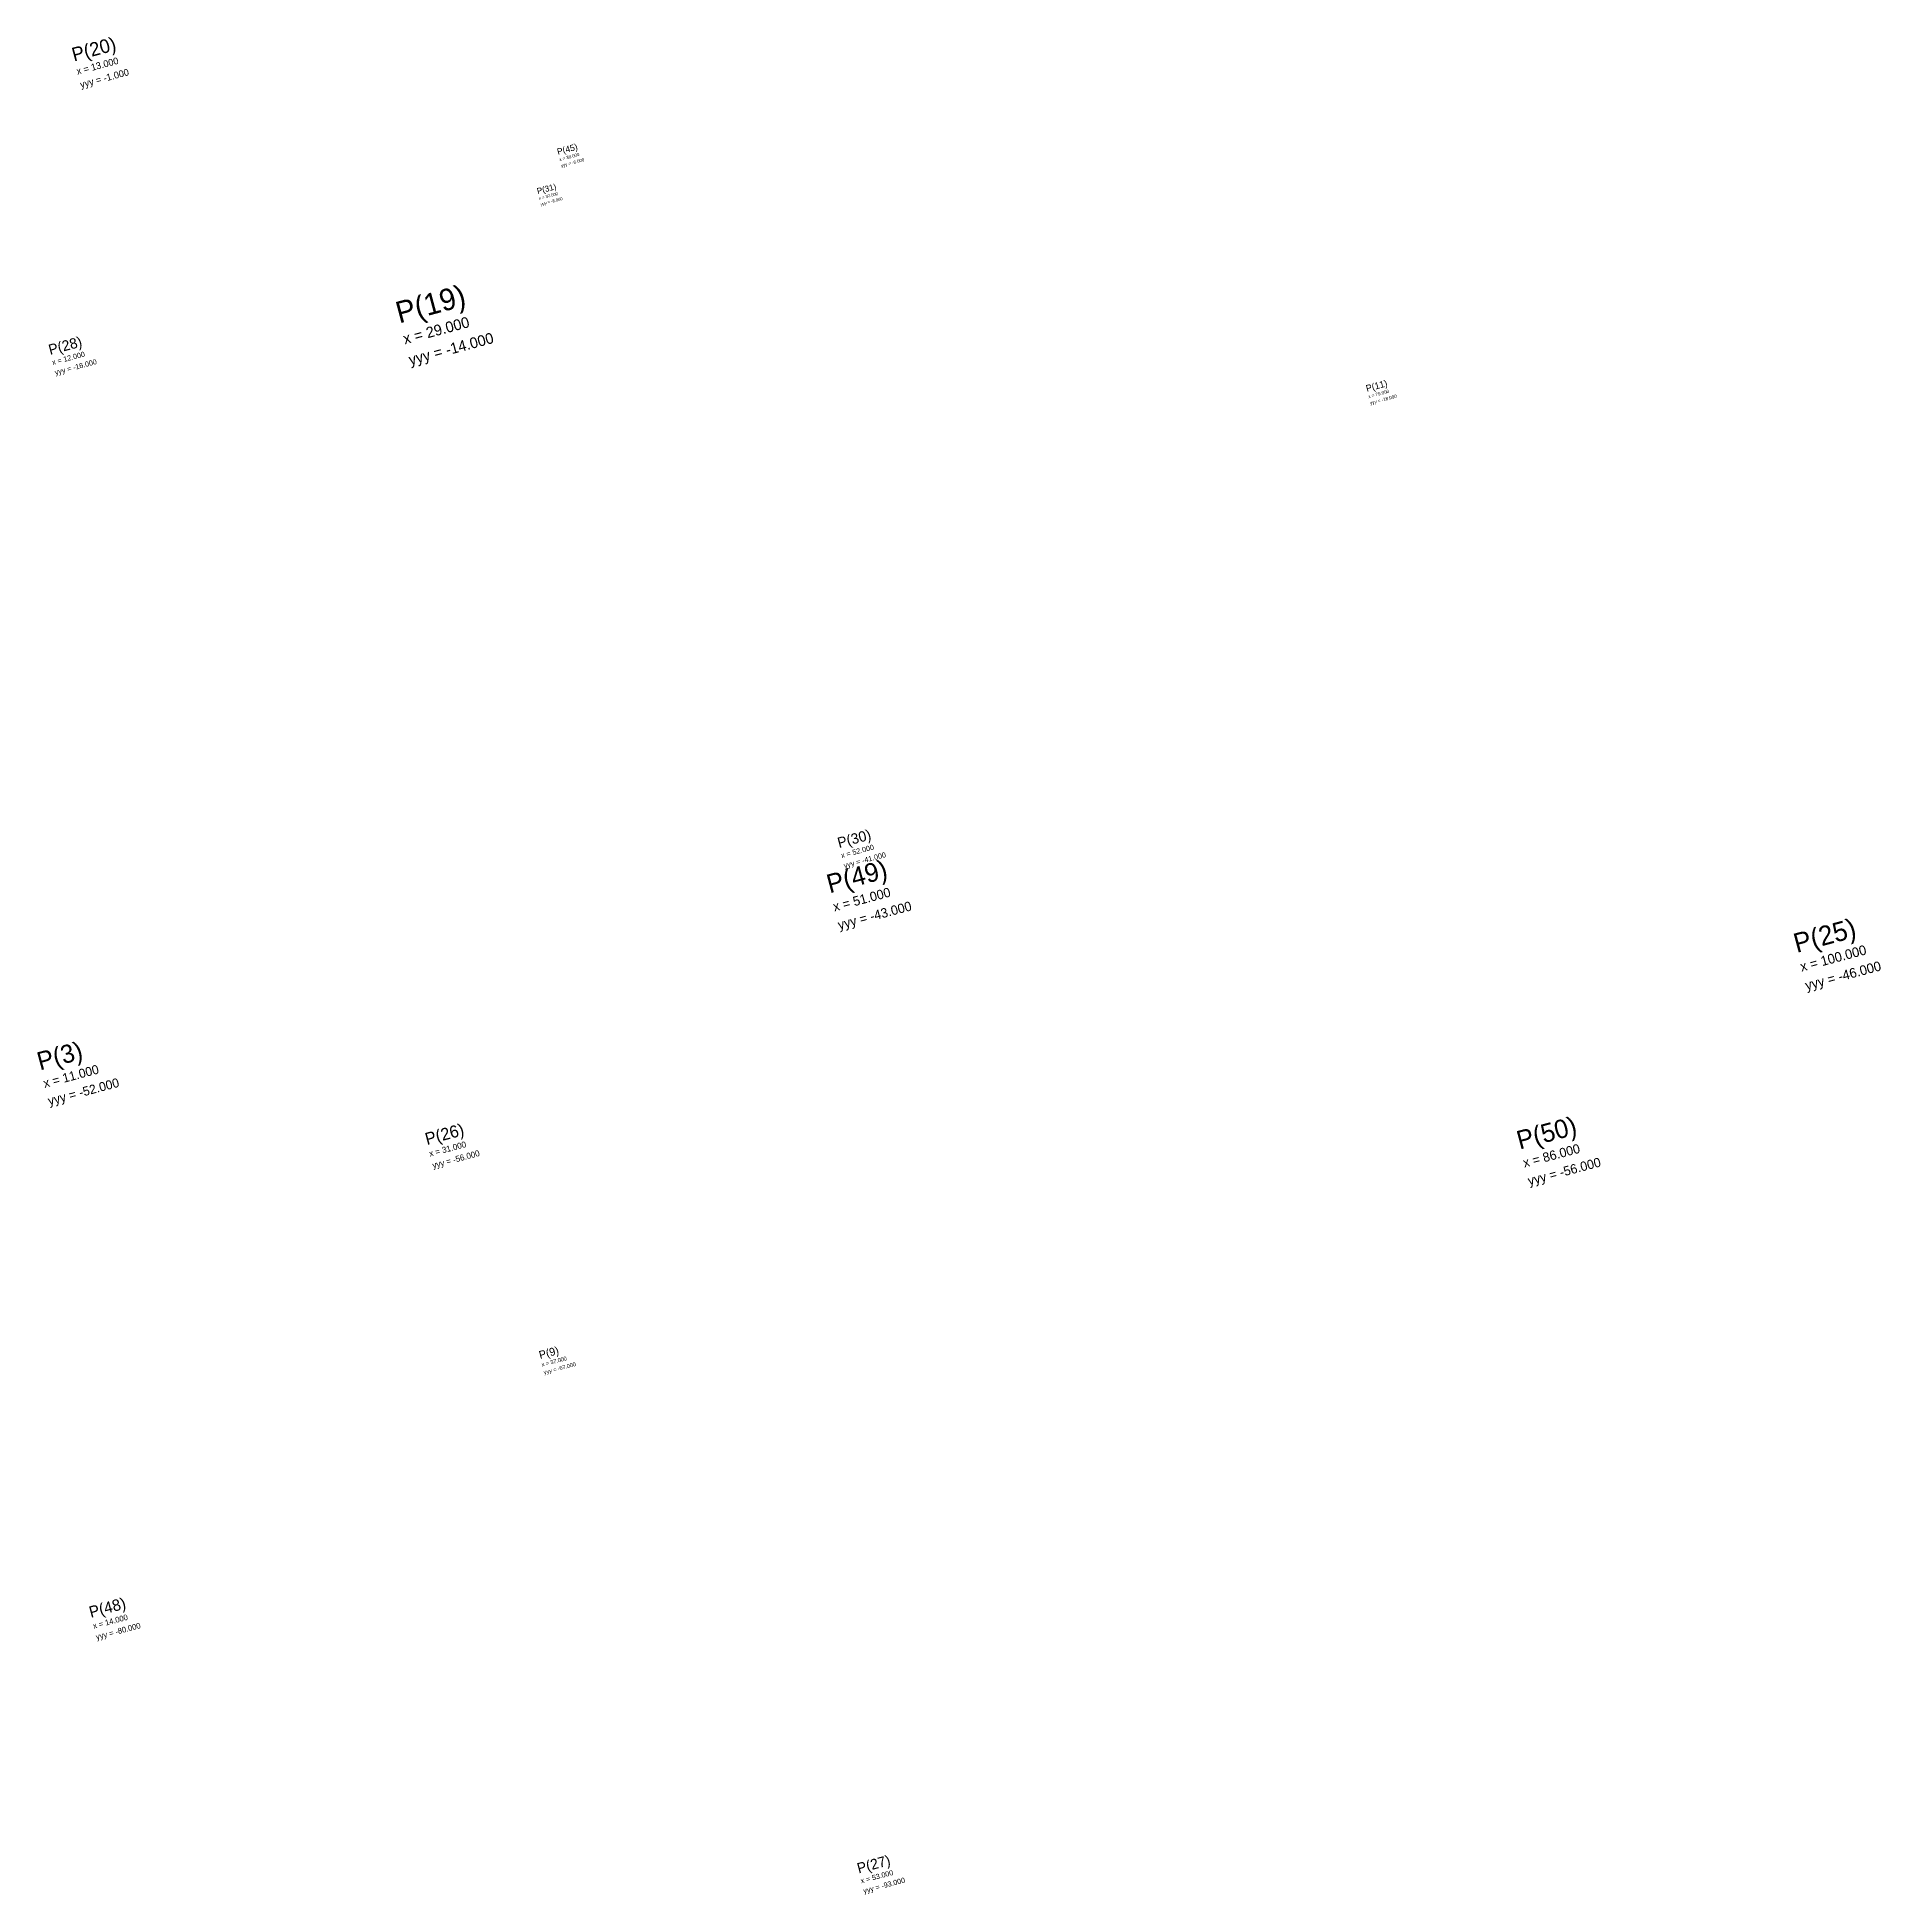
# Model space of a CAD drawing. Header units: metres. Extents: x -89 to 105, y -95 to 101.
# Drawn here: x 12 to 105.5, y -94.5 to -0.3 of the extents above; entities that cross this region are included whole.
import ezdxf

# ---------------------------------------------------------------- set-up
doc = ezdxf.new("R2010")
doc.units = ezdxf.units.M

# ---------------------------------------------------------------- blocks, each defined once
blk = doc.blocks.new('FLAG')
at = {"color": 3}
blk.add_attdef('NAME', (0.5, -0.5), '', height=0.5, dxfattribs=at)
at = {"color": 4}
for tag, p in [('XPOS', (0.5, -1)), ('YPOS', (0.5, -1.5))]:
    blk.add_attdef(tag, p, '', height=0.25, dxfattribs=at)

msp = doc.modelspace()

# ---------------------------------------------------------------- block references
at = {"rotation": 15}
for p, xscale, yscale, zscale, values in [((13, -1), 1.390746870392543, 1.390746870392543, 1.390746870392543, {'NAME': 'P(20)', 'XPOS': 'x = 13.000', 'YPOS': 'yyy = -1.000'}), ((38, -6), 0.6470616143910706, 0.6470616143910706, 0.6470616143910706, {'NAME': 'P(45)', 'XPOS': 'x = 38.000', 'YPOS': 'yyy = -6.000'}), ((37, -8), 0.6095462107446963, 0.6095462107446963, 0.6095462107446963, {'NAME': 'P(31)', 'XPOS': 'x = 37.000', 'YPOS': 'yyy = -8.000'}), ((29, -14), 2.192650116761692, 2.192650116761692, 2.192650116761692, {'NAME': 'P(19)', 'XPOS': 'x = 29.000', 'YPOS': 'yyy = -14.000'}), ((12, -16), 1.0523640801853436, 1.0523640801853436, 1.0523640801853436, {'NAME': 'P(28)', 'XPOS': 'x = 12.000', 'YPOS': 'yyy = -16.000'}), ((79, -18), 0.674562193800468, 0.674562193800468, 0.674562193800468, {'NAME': 'P(11)', 'XPOS': 'x = 79.000', 'YPOS': 'yyy = -18.000'}), ((52, -41), 1.0565221362226211, 1.0565221362226211, 1.0565221362226211, {'NAME': 'P(30)', 'XPOS': 'x = 52.000', 'YPOS': 'yyy = -41.000'}), ((51, -43), 1.9049556529248508, 1.9049556529248508, 1.9049556529248508, {'NAME': 'P(49)', 'XPOS': 'x = 51.000', 'YPOS': 'yyy = -43.000'}), ((100, -46), 1.960613888352081, 1.960613888352081, 1.960613888352081, {'NAME': 'P(25)', 'XPOS': 'x = 100.000', 'YPOS': 'yyy = -46.000'}), ((11, -52), 1.8393774105945175, 1.8393774105945175, 1.8393774105945175, {'NAME': 'P(3)', 'XPOS': 'x = 11.000', 'YPOS': 'yyy = -52.000'}), ((31, -56), 1.2249485623798866, 1.2249485623798866, 1.2249485623798866, {'NAME': 'P(26)', 'XPOS': 'x = 31.000', 'YPOS': 'yyy = -56.000'}), ((86, -56), 1.88537313182616, 1.88537313182616, 1.88537313182616, {'NAME': 'P(50)', 'XPOS': 'x = 86.000', 'YPOS': 'yyy = -56.000'}), ((37, -67), 0.8039595476875632, 0.8039595476875632, 0.8039595476875632, {'NAME': 'P(9)', 'XPOS': 'x = 37.000', 'YPOS': 'yyy = -67.000'}), ((14, -80), 1.1556245164044945, 1.1556245164044945, 1.1556245164044945, {'NAME': 'P(48)', 'XPOS': 'x = 14.000', 'YPOS': 'yyy = -80.000'}), ((53, -93), 1.0465097192553252, 1.0465097192553252, 1.0465097192553252, {'NAME': 'P(27)', 'XPOS': 'x = 53.000', 'YPOS': 'yyy = -93.000'})]:
    msp.add_blockref('FLAG', p, dxfattribs=dict(at, xscale=xscale, yscale=yscale, zscale=zscale)).add_auto_attribs(values)

doc.saveas('drawing.dxf')
